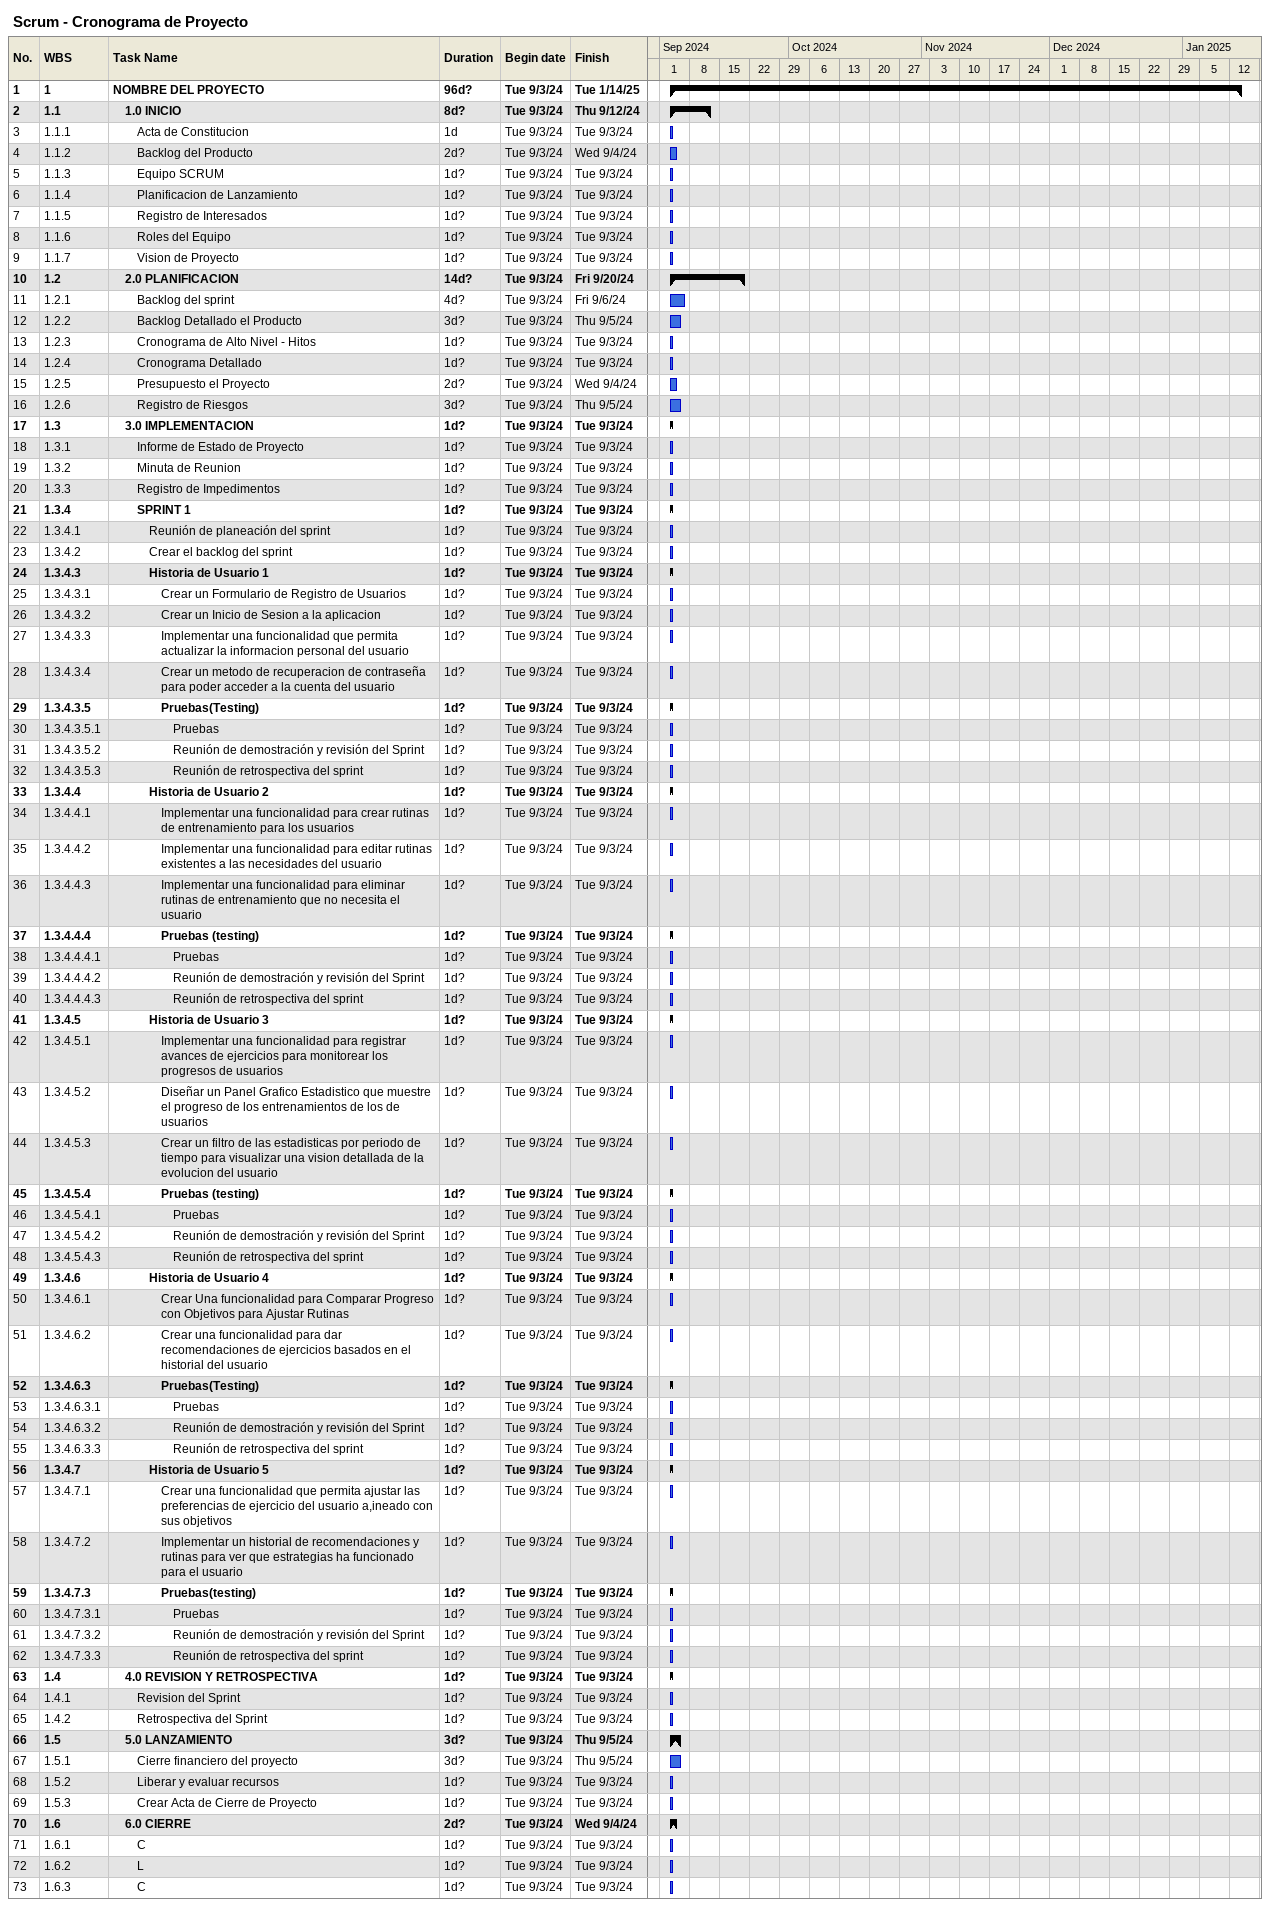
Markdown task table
Scrum - Cronograma de Proyecto

| ID | WBS | Task | Duration | Start | Finish |
|---|---|---|---|---|---|
| 1 | 1 | **NOMBRE DEL PROYECTO** | 96d? | 2024-09-03 | 2025-01-14 |
| 2 | 1.1 | **1.0 INICIO** | 8d? | 2024-09-03 | 2024-09-12 |
| 3 | 1.1.1 | Acta de Constitucion | 1d | 2024-09-03 | 2024-09-03 |
| 4 | 1.1.2 | Backlog del Producto | 2d? | 2024-09-03 | 2024-09-04 |
| 5 | 1.1.3 | Equipo SCRUM | 1d? | 2024-09-03 | 2024-09-03 |
| 6 | 1.1.4 | Planificacion de Lanzamiento | 1d? | 2024-09-03 | 2024-09-03 |
| 7 | 1.1.5 | Registro de Interesados | 1d? | 2024-09-03 | 2024-09-03 |
| 8 | 1.1.6 | Roles del Equipo | 1d? | 2024-09-03 | 2024-09-03 |
| 9 | 1.1.7 | Vision de Proyecto | 1d? | 2024-09-03 | 2024-09-03 |
| 10 | 1.2 | **2.0 PLANIFICACION** | 14d? | 2024-09-03 | 2024-09-20 |
| 11 | 1.2.1 | Backlog del sprint | 4d? | 2024-09-03 | 2024-09-06 |
| 12 | 1.2.2 | Backlog Detallado el Producto | 3d? | 2024-09-03 | 2024-09-05 |
| 13 | 1.2.3 | Cronograma de Alto Nivel - Hitos | 1d? | 2024-09-03 | 2024-09-03 |
| 14 | 1.2.4 | Cronograma Detallado | 1d? | 2024-09-03 | 2024-09-03 |
| 15 | 1.2.5 | Presupuesto el Proyecto | 2d? | 2024-09-03 | 2024-09-04 |
| 16 | 1.2.6 | Registro de Riesgos | 3d? | 2024-09-03 | 2024-09-05 |
| 17 | 1.3 | **3.0 IMPLEMENTACION** | 1d? | 2024-09-03 | 2024-09-03 |
| 18 | 1.3.1 | Informe de Estado de Proyecto | 1d? | 2024-09-03 | 2024-09-03 |
| 19 | 1.3.2 | Minuta de Reunion | 1d? | 2024-09-03 | 2024-09-03 |
| 20 | 1.3.3 | Registro de Impedimentos | 1d? | 2024-09-03 | 2024-09-03 |
| 21 | 1.3.4 | **SPRINT 1** | 1d? | 2024-09-03 | 2024-09-03 |
| 22 | 1.3.4.1 | Reunión de planeación del sprint | 1d? | 2024-09-03 | 2024-09-03 |
| 23 | 1.3.4.2 | Crear el backlog del sprint | 1d? | 2024-09-03 | 2024-09-03 |
| 24 | 1.3.4.3 | **Historia de Usuario 1** | 1d? | 2024-09-03 | 2024-09-03 |
| 25 | 1.3.4.3.1 | Crear un Formulario de Registro de Usuarios | 1d? | 2024-09-03 | 2024-09-03 |
| 26 | 1.3.4.3.2 | Crear un Inicio de Sesion a la aplicacion | 1d? | 2024-09-03 | 2024-09-03 |
| 27 | 1.3.4.3.3 | Implementar una funcionalidad que permita actualizar la informacion personal del usuario | 1d? | 2024-09-03 | 2024-09-03 |
| 28 | 1.3.4.3.4 | Crear un metodo de recuperacion de contraseña para poder acceder a la cuenta del usuario | 1d? | 2024-09-03 | 2024-09-03 |
| 29 | 1.3.4.3.5 | **Pruebas(Testing)** | 1d? | 2024-09-03 | 2024-09-03 |
| 30 | 1.3.4.3.5.1 | Pruebas | 1d? | 2024-09-03 | 2024-09-03 |
| 31 | 1.3.4.3.5.2 | Reunión de demostración y revisión del Sprint | 1d? | 2024-09-03 | 2024-09-03 |
| 32 | 1.3.4.3.5.3 | Reunión de retrospectiva del sprint | 1d? | 2024-09-03 | 2024-09-03 |
| 33 | 1.3.4.4 | **Historia de Usuario 2** | 1d? | 2024-09-03 | 2024-09-03 |
| 34 | 1.3.4.4.1 | Implementar una funcionalidad para crear rutinas de entrenamiento para los usuarios | 1d? | 2024-09-03 | 2024-09-03 |
| 35 | 1.3.4.4.2 | Implementar una funcionalidad para editar rutinas existentes a las necesidades del usuario | 1d? | 2024-09-03 | 2024-09-03 |
| 36 | 1.3.4.4.3 | Implementar una funcionalidad para eliminar rutinas de entrenamiento que no necesita el usuario | 1d? | 2024-09-03 | 2024-09-03 |
| 37 | 1.3.4.4.4 | **Pruebas (testing)** | 1d? | 2024-09-03 | 2024-09-03 |
| 38 | 1.3.4.4.4.1 | Pruebas | 1d? | 2024-09-03 | 2024-09-03 |
| 39 | 1.3.4.4.4.2 | Reunión de demostración y revisión del Sprint | 1d? | 2024-09-03 | 2024-09-03 |
| 40 | 1.3.4.4.4.3 | Reunión de retrospectiva del sprint | 1d? | 2024-09-03 | 2024-09-03 |
| 41 | 1.3.4.5 | **Historia de Usuario 3** | 1d? | 2024-09-03 | 2024-09-03 |
| 42 | 1.3.4.5.1 | Implementar una funcionalidad para registrar avances de ejercicios para monitorear los progresos de usuarios | 1d? | 2024-09-03 | 2024-09-03 |
| 43 | 1.3.4.5.2 | Diseñar un Panel Grafico Estadistico que muestre el progreso de los entrenamientos de los de usuarios | 1d? | 2024-09-03 | 2024-09-03 |
| 44 | 1.3.4.5.3 | Crear un filtro de las estadisticas por periodo de tiempo para visualizar una vision detallada de la evolucion del usuario | 1d? | 2024-09-03 | 2024-09-03 |
| 45 | 1.3.4.5.4 | **Pruebas (testing)** | 1d? | 2024-09-03 | 2024-09-03 |
| 46 | 1.3.4.5.4.1 | Pruebas | 1d? | 2024-09-03 | 2024-09-03 |
| 47 | 1.3.4.5.4.2 | Reunión de demostración y revisión del Sprint | 1d? | 2024-09-03 | 2024-09-03 |
| 48 | 1.3.4.5.4.3 | Reunión de retrospectiva del sprint | 1d? | 2024-09-03 | 2024-09-03 |
| 49 | 1.3.4.6 | **Historia de Usuario 4** | 1d? | 2024-09-03 | 2024-09-03 |
| 50 | 1.3.4.6.1 | Crear Una funcionalidad para Comparar Progreso con Objetivos para Ajustar Rutinas | 1d? | 2024-09-03 | 2024-09-03 |
| 51 | 1.3.4.6.2 | Crear una funcionalidad para dar recomendaciones de ejercicios basados en el historial del usuario | 1d? | 2024-09-03 | 2024-09-03 |
| 52 | 1.3.4.6.3 | **Pruebas(Testing)** | 1d? | 2024-09-03 | 2024-09-03 |
| 53 | 1.3.4.6.3.1 | Pruebas | 1d? | 2024-09-03 | 2024-09-03 |
| 54 | 1.3.4.6.3.2 | Reunión de demostración y revisión del Sprint | 1d? | 2024-09-03 | 2024-09-03 |
| 55 | 1.3.4.6.3.3 | Reunión de retrospectiva del sprint | 1d? | 2024-09-03 | 2024-09-03 |
| 56 | 1.3.4.7 | **Historia de Usuario 5** | 1d? | 2024-09-03 | 2024-09-03 |
| 57 | 1.3.4.7.1 | Crear una funcionalidad que permita ajustar las preferencias de ejercicio del usuario a,ineado con sus objetivos | 1d? | 2024-09-03 | 2024-09-03 |
| 58 | 1.3.4.7.2 | Implementar un historial de recomendaciones y rutinas para ver que estrategias ha funcionado para el usuario | 1d? | 2024-09-03 | 2024-09-03 |
| 59 | 1.3.4.7.3 | **Pruebas(testing)** | 1d? | 2024-09-03 | 2024-09-03 |
| 60 | 1.3.4.7.3.1 | Pruebas | 1d? | 2024-09-03 | 2024-09-03 |
| 61 | 1.3.4.7.3.2 | Reunión de demostración y revisión del Sprint | 1d? | 2024-09-03 | 2024-09-03 |
| 62 | 1.3.4.7.3.3 | Reunión de retrospectiva del sprint | 1d? | 2024-09-03 | 2024-09-03 |
| 63 | 1.4 | **4.0 REVISION Y RETROSPECTIVA** | 1d? | 2024-09-03 | 2024-09-03 |
| 64 | 1.4.1 | Revision del Sprint | 1d? | 2024-09-03 | 2024-09-03 |
| 65 | 1.4.2 | Retrospectiva del Sprint | 1d? | 2024-09-03 | 2024-09-03 |
| 66 | 1.5 | **5.0 LANZAMIENTO** | 3d? | 2024-09-03 | 2024-09-05 |
| 67 | 1.5.1 | Cierre financiero del proyecto | 3d? | 2024-09-03 | 2024-09-05 |
| 68 | 1.5.2 | Liberar y evaluar recursos | 1d? | 2024-09-03 | 2024-09-03 |
| 69 | 1.5.3 | Crear Acta de Cierre de Proyecto | 1d? | 2024-09-03 | 2024-09-03 |
| 70 | 1.6 | **6.0 CIERRE** | 2d? | 2024-09-03 | 2024-09-04 |
| 71 | 1.6.1 | C | 1d? | 2024-09-03 | 2024-09-03 |
| 72 | 1.6.2 | L | 1d? | 2024-09-03 | 2024-09-03 |
| 73 | 1.6.3 | C | 1d? | 2024-09-03 | 2024-09-03 |
